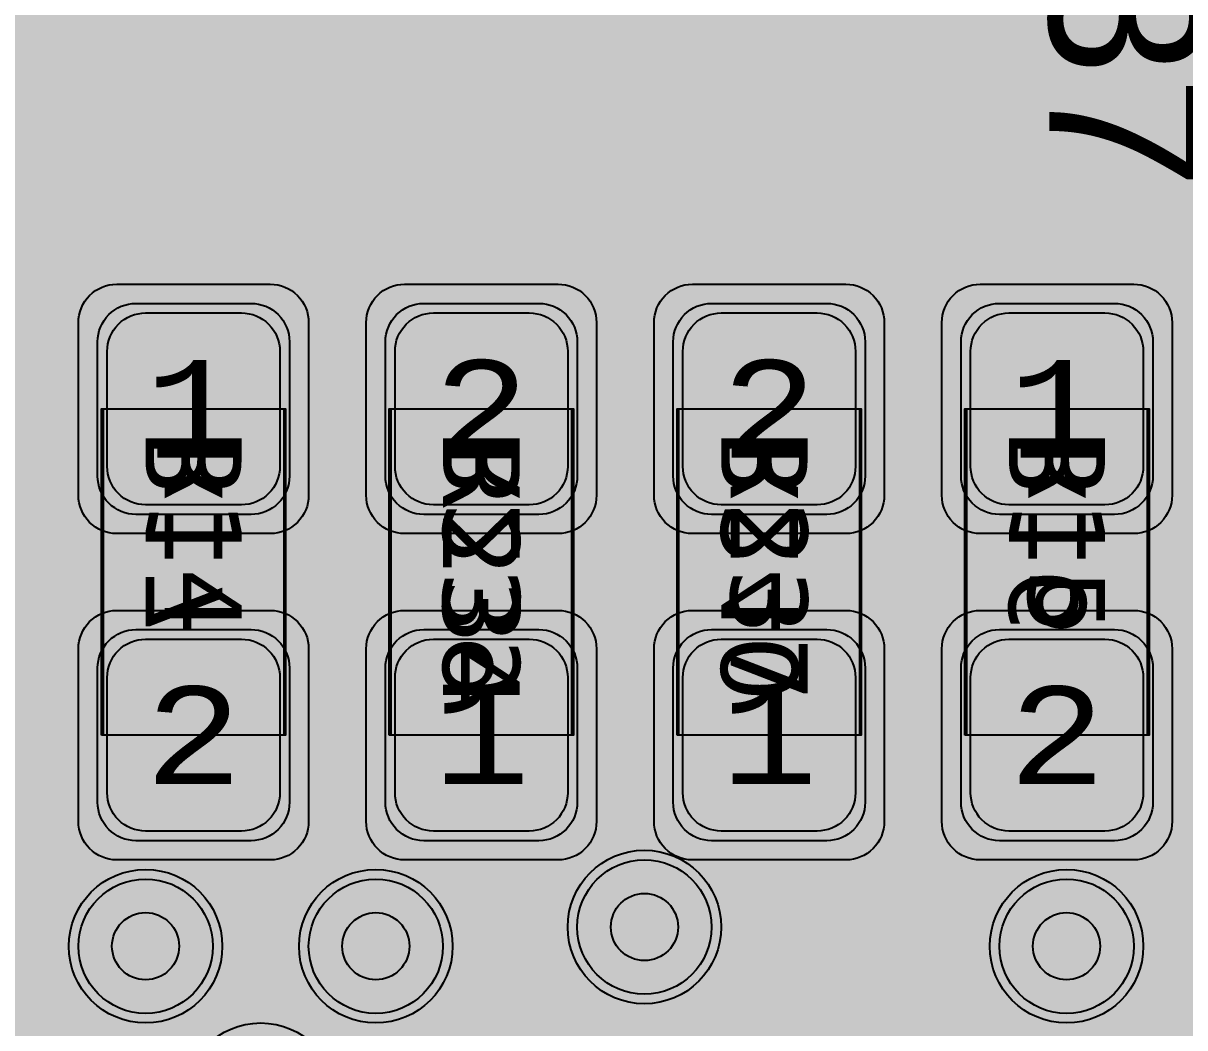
# Model space of a CAD drawing. Extents: x -28 to 199, y -61 to 255.
# Drawn here: x 114.36 to 120.42, y 217.38 to 222.61 of the extents above; entities that cross this region are included whole.
import ezdxf
from ezdxf.enums import TextEntityAlignment as Align

# ---------------------------------------------------------------- set-up
doc = ezdxf.new("R2010")
doc.units = 0
doc.header["$MEASUREMENT"] = 0
for name, color, linetype in [('ASSEMBLY_OUTLINES_BTM', 191, 'CONTINUOUS'), ('ASSEMBLY_OUTLINES_TOP', 102, 'CONTINUOUS'), ('ASSEMBLY_PART_NUMBERS_BTM', 191, 'CONTINUOUS'), ('ASSEMBLY_PART_NUMBERS_TOP', 102, 'CONTINUOUS'), ('ASSEMBLY_REF_DES_BTM', 191, 'CONTINUOUS'), ('ASSEMBLY_REF_DES_TOP', 102, 'CONTINUOUS'), ('DRILL_DRAWING', 21, 'CONTINUOUS'), ('GENERATED_SILKSCREEN_BTM', 255, 'CONTINUOUS'), ('GENERATED_SILKSCREEN_TOP', 140, 'CONTINUOUS'), ('PART_PADS_SMD_BTM', 10, 'CONTINUOUS'), ('PART_PADS_SMD_TOP', 150, 'CONTINUOUS'), ('PIN_NUMBERS_BTM', 8, 'CONTINUOUS'), ('PIN_NUMBERS_TOP', 8, 'CONTINUOUS'), ('PLACEMENT_OUTLINES_BTM', 222, 'CONTINUOUS'), ('PLACEMENT_OUTLINES_TOP', 130, 'CONTINUOUS'), ('PLANE_SHAPES_LAYER_2', 230, 'CONTINUOUS'), ('PLANE_SHAPES_LAYER_3', 81, 'CONTINUOUS'), ('SILKSCREEN_OUTLINES_BTM', 211, 'CONTINUOUS'), ('SILKSCREEN_OUTLINES_TOP', 150, 'CONTINUOUS'), ('SILKSCREEN_REF_DES_TOP', 150, 'CONTINUOUS'), ('SOLDERMASK_PADS_BTM', 12, 'CONTINUOUS'), ('SOLDERMASK_PADS_TOP', 180, 'CONTINUOUS'), ('SOLDERPASTE_PADS_BTM', 12, 'CONTINUOUS'), ('SOLDERPASTE_PADS_TOP', 180, 'CONTINUOUS'), ('TRACES_LAYER_2', 230, 'CONTINUOUS'), ('TRACES_LAYER_3', 81, 'CONTINUOUS'), ('TRACES_LAYER_BOTTOM', 10, 'CONTINUOUS'), ('TRACES_LAYER_TOP', 150, 'CONTINUOUS'), ('VIA_HOLES_LAYER_2', 30, 'CONTINUOUS'), ('VIA_HOLES_LAYER_3', 30, 'CONTINUOUS'), ('VIA_HOLES_LAYER_BOTTOM', 30, 'CONTINUOUS'), ('VIA_HOLES_LAYER_TOP', 30, 'CONTINUOUS'), ('VIA_PADS_LAYER_2', 230, 'CONTINUOUS'), ('VIA_PADS_LAYER_3', 81, 'CONTINUOUS'), ('VIA_PADS_LAYER_BOTTOM', 10, 'CONTINUOUS'), ('VIA_PADS_LAYER_TOP', 150, 'CONTINUOUS')]:
    doc.layers.add(name, color=color, linetype=linetype)
doc.styles.add('COURIER_NEW', font='COUR.TTF')
doc.styles.add('VERDANA', font='verdana.TTF')
doc.styles.add('VERIBEST_GERBER_0', font='txt')

msp = doc.modelspace()

# ---------------------------------------------------------------- hatches: boundary and pattern name
at = {"layer": 'PLANE_SHAPES_LAYER_2'}
h = msp.add_hatch(color=256, dxfattribs=at)
h.paths.add_polyline_path([(169.5, 129.25), (149.5, 129.25), (142.25, 122), (142.25, 90.5), (147.5, 90.5), (147.5, 80), (154, 80), (154, 69.25), (131.75, 69.25), (131.75, 73.25), (121.25, 73.25), (121.25, 81), (110.5, 81), (110.5, 125.75), (106.5, 125.75), (106.5, 128.75), (93.5, 128.75), (93.5, 120.25), (91.75, 120.25), (91.75, 121.5), (80, 121.5), (80, 118.25), (73.25, 118.25), (73.25, 124.5), (67.5, 124.5), (67.5, 128), (57.75, 128), (57.75, 120.25), (55.25, 120.25), (55.25, 121.5), (47.5, 121.5), (47.5, 119), (35, 119), (35, 134.75), (32.75, 134.75), (32.75, 159.75), (29.25, 159.75), (29.25, 175.25), (22.5, 175.25), (22.5, 195.25), (17.25, 195.25), (17.25, 198), (22.5, 198), (22.5, 216.5), (40.25, 216.5), (40.25, 235.5), (54.5, 235.5), (54.5, 254), (87.25, 254), (87.25, 236.25), (86.25, 236.25), (86.25, 228.75), (81, 228.75), (81, 218.75), (95.25, 218.75), (95.25, 194.5), (87, 194.5), (87, 172), (131.1, 172), (131.1, 208.75), (115.5, 208.75), (115.5, 213.75), (106.75, 213.75), (106.75, 218.75), (110.25, 222.25), (110.25, 226.25), (142.5, 226.25), (142.5, 221.5), (160.5, 221.5), (160.5, 240.75), (169.5, 240.75)])
h.paths.add_polyline_path([(35.5, 149.5), (41.75, 149.5), (41.75, 152), (39.25, 152), (39.25, 154), (37.75, 154), (37.75, 152), (35.5, 152)], flags=16)
h.paths.add_polyline_path([(37.5, 125.75), (37.5, 128.75), (42.75, 128.75), (42.75, 125.75)], flags=16)
h.paths.add_polyline_path([(52, 127.75), (52, 130.75), (54.25, 130.75), (54.25, 127.75)], flags=16)
h.paths.add_polyline_path([(50.75, 219.5), (50.75, 226.5), (71.75, 226.5), (71.75, 219.5)], flags=16)
h.paths.add_polyline_path([(66.5, 150.75), (66.5, 177.5), (72.25, 177.5), (72.25, 150.75)], flags=16)
h.paths.add_polyline_path([(47.25, 185.25), (73, 185.25), (73, 188.25), (70.25, 188.25), (70.25, 191), (47.25, 191)], flags=16)
h.paths.add_polyline_path([(84.5, 208), (84.5, 212.75), (85, 212.75), (85, 208)], flags=16)
h.paths.add_polyline_path([(61.5, 137.25), (87.75, 137.25), (87.75, 140.5), (84.75, 140.5), (84.75, 143), (61.5, 143)], flags=16)
h.paths.add_polyline_path([(88.75, 127), (88.75, 130), (91, 130), (91, 127)], flags=16)
h.paths.add_polyline_path([(85.5, 130.25), (85.5, 132.5), (91, 132.5), (91, 130.25)], flags=16)
h.paths.add_polyline_path([(108.75, 142.25), (135.75, 142.25), (135.75, 145.75), (132.25, 145.75), (132.25, 149), (108.75, 149)], flags=16)
h.paths.add_polyline_path([(114.25, 126.75), (140.75, 126.75), (140.75, 129.75), (137.25, 129.75), (137.25, 133), (114.25, 133)], flags=16)
h.paths.add_polyline_path([(155.25, 180.25), (166.25, 180.25), (166.25, 186.25), (152.25, 186.25), (152.25, 183), (155.25, 183)], flags=16)
at = {"layer": 'PLANE_SHAPES_LAYER_3'}
h = msp.add_hatch(color=256, dxfattribs=at)
h.paths.add_polyline_path([(169.5, 129.25), (149.5, 129.25), (142.25, 122), (142.25, 90.5), (147.5, 90.5), (147.5, 80), (154, 80), (154, 69.25), (131.75, 69.25), (131.75, 73.25), (121.25, 73.25), (121.25, 81), (110.5, 81), (110.5, 125.75), (106.5, 125.75), (106.5, 128.75), (93.5, 128.75), (93.5, 120.25), (91.75, 120.25), (91.75, 121.5), (80, 121.5), (80, 118.25), (73.25, 118.25), (73.25, 124.5), (67.5, 124.5), (67.5, 127.75), (58.25, 127.75), (58.25, 130.25), (88.75, 130.25), (88.75, 127), (91, 127), (91, 132.5), (55, 132.5), (55, 131.25), (52, 131.25), (52, 127.75), (55, 127.75), (55, 127.25), (57.75, 127.25), (57.75, 120.25), (55.25, 120.25), (55.25, 121.5), (47.5, 121.5), (47.5, 119), (35, 119), (35, 134.75), (32.75, 134.75), (32.75, 159.75), (29.25, 159.75), (29.25, 175.25), (22.5, 175.25), (22.5, 195.25), (17.25, 195.25), (17.25, 198), (22.5, 198), (22.5, 216.5), (40.25, 216.5), (40.25, 235.5), (54.5, 235.5), (54.5, 254), (87.25, 254), (87.25, 236.25), (86.25, 236.25), (86.25, 228.75), (81, 228.75), (81, 218.75), (95.25, 218.75), (95.25, 194.5), (87, 194.5), (87, 172), (131.1, 172), (131.1, 208.75), (115.5, 208.75), (115.5, 213.75), (106.75, 213.75), (106.75, 218.75), (110.25, 222.25), (110.25, 226.25), (142.5, 226.25), (142.5, 221.5), (160.5, 221.5), (160.5, 240.75), (169.5, 240.75)])
h.paths.add_polyline_path([(35.5, 149.5), (41.75, 149.5), (41.75, 152), (39.25, 152), (39.25, 154), (37.75, 154), (37.75, 152), (35.5, 152)], flags=16)
h.paths.add_polyline_path([(37.5, 125.75), (37.5, 128.75), (42.75, 128.75), (42.75, 125.75)], flags=16)
h.paths.add_polyline_path([(50.75, 219.5), (50.75, 226.5), (71.75, 226.5), (71.75, 219.5)], flags=16)
h.paths.add_polyline_path([(66.5, 150.75), (66.5, 177.5), (72.25, 177.5), (72.25, 150.75)], flags=16)
h.paths.add_polyline_path([(47.25, 185.25), (73, 185.25), (73, 188.25), (70.25, 188.25), (70.25, 191), (47.25, 191)], flags=16)
h.paths.add_polyline_path([(84.5, 208), (84.5, 212.75), (85, 212.75), (85, 208)], flags=16)
h.paths.add_polyline_path([(61.5, 137.25), (87.75, 137.25), (87.75, 140.5), (84.75, 140.5), (84.75, 143), (61.5, 143)], flags=16)
h.paths.add_polyline_path([(108.75, 142.25), (135.75, 142.25), (135.75, 145.75), (132.25, 145.75), (132.25, 149), (108.75, 149)], flags=16)
h.paths.add_polyline_path([(114.25, 126.75), (140.75, 126.75), (140.75, 129.75), (137.25, 129.75), (137.25, 133), (114.25, 133)], flags=16)
h.paths.add_polyline_path([(155.25, 180.25), (166.25, 180.25), (166.25, 186.25), (152.25, 186.25), (152.25, 183), (155.25, 183)], flags=16)
at = {"layer": 'VIA_HOLES_LAYER_2'}
h = msp.add_hatch(color=256, dxfattribs=at)
edge = h.paths.add_edge_path()
edge.add_arc((117.6, 217.9), 0.175, 0, 360)
h = msp.add_hatch(color=256, dxfattribs=at)
edge = h.paths.add_edge_path()
edge.add_arc((115, 217.8), 0.175, 0, 360)
h = msp.add_hatch(color=256, dxfattribs=at)
edge = h.paths.add_edge_path()
edge.add_arc((116.2, 217.8), 0.175, 0, 360)
h = msp.add_hatch(color=256, dxfattribs=at)
edge = h.paths.add_edge_path()
edge.add_arc((119.8, 217.8), 0.175, 0, 360)
at = {"layer": 'VIA_HOLES_LAYER_3'}
h = msp.add_hatch(color=256, dxfattribs=at)
edge = h.paths.add_edge_path()
edge.add_arc((117.6, 217.9), 0.175, 0, 360)
h = msp.add_hatch(color=256, dxfattribs=at)
edge = h.paths.add_edge_path()
edge.add_arc((115, 217.8), 0.175, 0, 360)
h = msp.add_hatch(color=256, dxfattribs=at)
edge = h.paths.add_edge_path()
edge.add_arc((116.2, 217.8), 0.175, 0, 360)
h = msp.add_hatch(color=256, dxfattribs=at)
edge = h.paths.add_edge_path()
edge.add_arc((119.8, 217.8), 0.175, 0, 360)
at = {"layer": 'VIA_HOLES_LAYER_BOTTOM'}
h = msp.add_hatch(color=256, dxfattribs=at)
edge = h.paths.add_edge_path()
edge.add_arc((117.6, 217.9), 0.175, 0, 360)
h = msp.add_hatch(color=256, dxfattribs=at)
edge = h.paths.add_edge_path()
edge.add_arc((115, 217.8), 0.175, 0, 360)
h = msp.add_hatch(color=256, dxfattribs=at)
edge = h.paths.add_edge_path()
edge.add_arc((116.2, 217.8), 0.175, 0, 360)
h = msp.add_hatch(color=256, dxfattribs=at)
edge = h.paths.add_edge_path()
edge.add_arc((119.8, 217.8), 0.175, 0, 360)
at = {"layer": 'VIA_HOLES_LAYER_TOP'}
h = msp.add_hatch(color=256, dxfattribs=at)
edge = h.paths.add_edge_path()
edge.add_arc((117.6, 217.9), 0.175, 0, 360)
h = msp.add_hatch(color=256, dxfattribs=at)
edge = h.paths.add_edge_path()
edge.add_arc((115, 217.8), 0.175, 0, 360)
h = msp.add_hatch(color=256, dxfattribs=at)
edge = h.paths.add_edge_path()
edge.add_arc((116.2, 217.8), 0.175, 0, 360)
h = msp.add_hatch(color=256, dxfattribs=at)
edge = h.paths.add_edge_path()
edge.add_arc((119.8, 217.8), 0.175, 0, 360)

# ---------------------------------------------------------------- linework, layer by layer
at = {"layer": 'ASSEMBLY_OUTLINES_BTM'}
for points in [[(114.77, 218.9), (114.77, 220.6), (115.72, 220.6), (115.72, 218.9)], [(116.28, 218.9), (116.28, 220.6), (117.23, 220.6), (117.23, 218.9)], [(117.78, 218.9), (117.78, 220.6), (118.73, 220.6), (118.73, 218.9)], [(119.27, 218.9), (119.27, 220.6), (120.22, 220.6), (120.22, 218.9)]]:
    msp.add_lwpolyline(points, close=True, dxfattribs=at)
at = {"layer": 'ASSEMBLY_OUTLINES_TOP'}
for points in [[(114.78, 218.9), (114.78, 220.6), (115.73, 220.6), (115.73, 218.9)], [(116.27, 218.9), (116.27, 220.6), (117.22, 220.6), (117.22, 218.9)], [(117.77, 218.9), (117.77, 220.6), (118.72, 220.6), (118.72, 218.9)], [(119.28, 218.9), (119.28, 220.6), (120.23, 220.6), (120.23, 218.9)]]:
    msp.add_lwpolyline(points, close=True, dxfattribs=at)
at = {"layer": 'GENERATED_SILKSCREEN_BTM', "const_width": 0.15}
for points in [[(114.770005, 219.457911, 1.22306e-05), (114.769995, 219.457902), (114.769995, 220.042098, 1.22306e-05), (114.770005, 220.042089), (114.770005, 219.457911)], [(117.230005, 219.457902, 1.22306e-05), (117.229995, 219.457911), (117.229995, 220.042089, 1.22306e-05), (117.230005, 220.042098), (117.230005, 219.457902)], [(118.730005, 219.457902, 1.22306e-05), (118.729995, 219.457911), (118.729995, 220.042089, 1.22306e-05), (118.730005, 220.042098), (118.730005, 219.457902)], [(119.270005, 219.457911, 1.22306e-05), (119.269995, 219.457902), (119.269995, 220.042098, 1.22306e-05), (119.270005, 220.042089), (119.270005, 219.457911)], [(115.720005, 219.466156, 1.1642e-05), (115.719995, 219.466164), (115.719995, 220.033836, 1.1642e-05), (115.720005, 220.033844), (115.720005, 219.466156)], [(116.280005, 219.466164, 1.1642e-05), (116.279995, 219.466156), (116.279995, 220.033844, 1.1642e-05), (116.280005, 220.033836), (116.280005, 219.466164)], [(117.780005, 219.466164, 1.1642e-05), (117.779995, 219.466156), (117.779995, 220.033844, 1.1642e-05), (117.780005, 220.033836), (117.780005, 219.466164)], [(120.220005, 219.466156, 1.1642e-05), (120.219995, 219.466164), (120.219995, 220.033836, 1.1642e-05), (120.220005, 220.033844), (120.220005, 219.466156)]]:
    msp.add_lwpolyline(points, format="xyb", dxfattribs=at)
at = {"layer": 'GENERATED_SILKSCREEN_TOP', "const_width": 0.15}
for points in [[(119.7164, 222.5384), (119.826, 222.6736), (119.83, 222.6776), (119.8324, 222.6784), (119.8348, 222.6784), (119.8404, 222.6776), (119.846, 222.6744), (119.8508, 222.6704), (119.8532, 222.6656), (119.854, 222.66), (119.8524, 222.6544), (119.746, 222.524), (119.746, 222.2656), (119.8468, 222.1408), (119.9956, 222.1408), (120.0972, 222.264), (120.0972, 222.3968), (120.0988, 222.4032), (120.102, 222.4072), (120.1076, 222.4096), (120.1132, 222.4104), (120.1188, 222.4096), (120.1244, 222.4072), (120.1276, 222.4032), (120.1292, 222.3968), (120.1292, 222.264), (120.2308, 222.1408), (120.3796, 222.1408), (120.4804, 222.2656), (120.4804, 222.524), (120.374, 222.6544), (120.3724, 222.66), (120.3732, 222.6656), (120.3756, 222.6704), (120.3804, 222.6744), (120.386, 222.6776), (120.3916, 222.6784), (120.394, 222.6784), (120.3964, 222.6776), (120.4004, 222.6736), (120.51, 222.5384)], [(120.51, 222.2496), (120.4004, 222.1144), (120.3972, 222.112), (120.3932, 222.1112), (120.3908, 222.1096), (120.3876, 222.1088), (120.2228, 222.1088), (120.2204, 222.1096), (120.2148, 222.1112), (120.2116, 222.112), (120.2092, 222.1144), (120.1132, 222.232), (120.0172, 222.1144), (120.0156, 222.1136), (120.014, 222.112), (120.0132, 222.1112), (120.0116, 222.1112), (120.006, 222.1096), (120.0036, 222.1088), (119.8388, 222.1088), (119.8348, 222.1096), (119.8316, 222.1112), (119.8284, 222.112), (119.826, 222.1144), (119.7164, 222.2496), (119.7148, 222.2528), (119.714, 222.2536), (119.714, 222.256), (119.714, 222.2568), (119.7132, 222.2576), (119.7132, 222.26), (119.7132, 222.5296), (119.714, 222.5328), (119.7148, 222.536), (119.7164, 222.5384)], [(120.4964, 221.9224), (120.4908, 221.9216), (120.4852, 221.9184), (120.4812, 221.9144), (120.4804, 221.9088), (120.4804, 221.396), (119.7372, 221.8136)], [(119.7372, 221.8136), (119.7316, 221.8152), (119.726, 221.8144), (119.7212, 221.8104), (119.718, 221.8064), (119.7164, 221.8008), (119.7156, 221.7952), (119.718, 221.7904), (119.722, 221.7864), (120.4892, 221.3552), (120.4932, 221.3536)]]:
    msp.add_lwpolyline(points, dxfattribs=at)
for points in [[(115.730005, 219.457902, 1.22306e-05), (115.729995, 219.457911), (115.729995, 220.042089, 1.22306e-05), (115.730005, 220.042098), (115.730005, 219.457902)], [(116.270005, 219.457911, 1.22306e-05), (116.269995, 219.457902), (116.269995, 220.042098, 1.22306e-05), (116.270005, 220.042089), (116.270005, 219.457911)], [(117.770005, 219.457911, 1.22306e-05), (117.769995, 219.457902), (117.769995, 220.042098, 1.22306e-05), (117.770005, 220.042089), (117.770005, 219.457911)], [(120.230005, 219.457902, 1.22306e-05), (120.229995, 219.457911), (120.229995, 220.042089, 1.22306e-05), (120.230005, 220.042098), (120.230005, 219.457902)], [(114.780005, 219.466164, 1.1642e-05), (114.779995, 219.466156), (114.779995, 220.033844, 1.1642e-05), (114.780005, 220.033836), (114.780005, 219.466164)], [(117.220005, 219.466156, 1.1642e-05), (117.219995, 219.466164), (117.219995, 220.033836, 1.1642e-05), (117.220005, 220.033844), (117.220005, 219.466156)], [(118.720005, 219.466156, 1.1642e-05), (118.719995, 219.466164), (118.719995, 220.033836, 1.1642e-05), (118.720005, 220.033844), (118.720005, 219.466156)], [(119.280005, 219.466164, 1.1642e-05), (119.279995, 219.466156), (119.279995, 220.033844, 1.1642e-05), (119.280005, 220.033836), (119.280005, 219.466164)]]:
    msp.add_lwpolyline(points, format="xyb", dxfattribs=at)
at = {"layer": 'PART_PADS_SMD_BTM'}
for points in [[(115.55, 221.15, -0.4142135624), (115.75, 220.95), (115.75, 220.25, -0.4142135624), (115.55, 220.05), (114.95, 220.05, -0.4142135624), (114.75, 220.25), (114.75, 220.95, -0.4142135624), (114.95, 221.15)], [(116.45, 220.05, -0.4142135624), (116.25, 220.25), (116.25, 220.95, -0.4142135624), (116.45, 221.15), (117.05, 221.15, -0.4142135624), (117.25, 220.95), (117.25, 220.25, -0.4142135624), (117.05, 220.05)], [(117.95, 220.05, -0.4142135624), (117.75, 220.25), (117.75, 220.95, -0.4142135624), (117.95, 221.15), (118.55, 221.15, -0.4142135624), (118.75, 220.95), (118.75, 220.25, -0.4142135624), (118.55, 220.05)], [(120.05, 221.15, -0.4142135624), (120.25, 220.95), (120.25, 220.25, -0.4142135624), (120.05, 220.05), (119.45, 220.05, -0.4142135624), (119.25, 220.25), (119.25, 220.95, -0.4142135624), (119.45, 221.15)], [(115.55, 219.45, -0.4142135624), (115.75, 219.25), (115.75, 218.55, -0.4142135624), (115.55, 218.35), (114.95, 218.35, -0.4142135624), (114.75, 218.55), (114.75, 219.25, -0.4142135624), (114.95, 219.45)], [(116.45, 218.35, -0.4142135624), (116.25, 218.55), (116.25, 219.25, -0.4142135624), (116.45, 219.45), (117.05, 219.45, -0.4142135624), (117.25, 219.25), (117.25, 218.55, -0.4142135624), (117.05, 218.35)], [(117.95, 218.35, -0.4142135624), (117.75, 218.55), (117.75, 219.25, -0.4142135624), (117.95, 219.45), (118.55, 219.45, -0.4142135624), (118.75, 219.25), (118.75, 218.55, -0.4142135624), (118.55, 218.35)], [(120.05, 219.45, -0.4142135624), (120.25, 219.25), (120.25, 218.55, -0.4142135624), (120.05, 218.35), (119.45, 218.35, -0.4142135624), (119.25, 218.55), (119.25, 219.25, -0.4142135624), (119.45, 219.45)]]:
    msp.add_lwpolyline(points, format="xyb", close=True, dxfattribs=at)
at = {"layer": 'PART_PADS_SMD_TOP'}
for points in [[(115.55, 221.15, -0.4142135624), (115.75, 220.95), (115.75, 220.25, -0.4142135624), (115.55, 220.05), (114.95, 220.05, -0.4142135624), (114.75, 220.25), (114.75, 220.95, -0.4142135624), (114.95, 221.15)], [(116.45, 220.05, -0.4142135624), (116.25, 220.25), (116.25, 220.95, -0.4142135624), (116.45, 221.15), (117.05, 221.15, -0.4142135624), (117.25, 220.95), (117.25, 220.25, -0.4142135624), (117.05, 220.05)], [(117.95, 220.05, -0.4142135624), (117.75, 220.25), (117.75, 220.95, -0.4142135624), (117.95, 221.15), (118.55, 221.15, -0.4142135624), (118.75, 220.95), (118.75, 220.25, -0.4142135624), (118.55, 220.05)], [(120.05, 221.15, -0.4142135624), (120.25, 220.95), (120.25, 220.25, -0.4142135624), (120.05, 220.05), (119.45, 220.05, -0.4142135624), (119.25, 220.25), (119.25, 220.95, -0.4142135624), (119.45, 221.15)], [(115.55, 219.45, -0.4142135624), (115.75, 219.25), (115.75, 218.55, -0.4142135624), (115.55, 218.35), (114.95, 218.35, -0.4142135624), (114.75, 218.55), (114.75, 219.25, -0.4142135624), (114.95, 219.45)], [(116.45, 218.35, -0.4142135624), (116.25, 218.55), (116.25, 219.25, -0.4142135624), (116.45, 219.45), (117.05, 219.45, -0.4142135624), (117.25, 219.25), (117.25, 218.55, -0.4142135624), (117.05, 218.35)], [(117.95, 218.35, -0.4142135624), (117.75, 218.55), (117.75, 219.25, -0.4142135624), (117.95, 219.45), (118.55, 219.45, -0.4142135624), (118.75, 219.25), (118.75, 218.55, -0.4142135624), (118.55, 218.35)], [(120.05, 219.45, -0.4142135624), (120.25, 219.25), (120.25, 218.55, -0.4142135624), (120.05, 218.35), (119.45, 218.35, -0.4142135624), (119.25, 218.55), (119.25, 219.25, -0.4142135624), (119.45, 219.45)]]:
    msp.add_lwpolyline(points, format="xyb", close=True, dxfattribs=at)
at = {"layer": 'PLACEMENT_OUTLINES_BTM'}
for points in [[(114.77, 218.9), (114.77, 220.6), (115.72, 220.6), (115.72, 218.9)], [(116.28, 218.9), (116.28, 220.6), (117.23, 220.6), (117.23, 218.9)], [(117.78, 218.9), (117.78, 220.6), (118.73, 220.6), (118.73, 218.9)], [(119.27, 218.9), (119.27, 220.6), (120.22, 220.6), (120.22, 218.9)]]:
    msp.add_lwpolyline(points, close=True, dxfattribs=at)
at = {"layer": 'PLACEMENT_OUTLINES_TOP'}
for points in [[(114.78, 218.9), (114.78, 220.6), (115.73, 220.6), (115.73, 218.9)], [(116.27, 218.9), (116.27, 220.6), (117.22, 220.6), (117.22, 218.9)], [(117.77, 218.9), (117.77, 220.6), (118.72, 220.6), (118.72, 218.9)], [(119.28, 218.9), (119.28, 220.6), (120.23, 220.6), (120.23, 218.9)]]:
    msp.add_lwpolyline(points, close=True, dxfattribs=at)
at = {"layer": 'SILKSCREEN_OUTLINES_BTM'}
for points in [[(114.77, 218.9), (114.77, 220.6), (115.72, 220.6), (115.72, 218.9)], [(116.28, 218.9), (116.28, 220.6), (117.23, 220.6), (117.23, 218.9)], [(117.78, 218.9), (117.78, 220.6), (118.73, 220.6), (118.73, 218.9)], [(119.27, 218.9), (119.27, 220.6), (120.22, 220.6), (120.22, 218.9)]]:
    msp.add_lwpolyline(points, close=True, dxfattribs=at)
at = {"layer": 'SILKSCREEN_OUTLINES_TOP'}
for points in [[(114.78, 218.9), (114.78, 220.6), (115.73, 220.6), (115.73, 218.9)], [(116.27, 218.9), (116.27, 220.6), (117.22, 220.6), (117.22, 218.9)], [(117.77, 218.9), (117.77, 220.6), (118.72, 220.6), (118.72, 218.9)], [(119.28, 218.9), (119.28, 220.6), (120.23, 220.6), (120.23, 218.9)]]:
    msp.add_lwpolyline(points, close=True, dxfattribs=at)
at = {"layer": 'SOLDERMASK_PADS_BTM'}
for points in [[(115.65, 221.25, -0.4142135624), (115.85, 221.05), (115.85, 220.15, -0.4142135624), (115.65, 219.95), (114.85, 219.95, -0.4142135624), (114.65, 220.15), (114.65, 221.05, -0.4142135624), (114.85, 221.25)], [(116.35, 219.95, -0.4142135624), (116.15, 220.15), (116.15, 221.05, -0.4142135624), (116.35, 221.25), (117.15, 221.25, -0.4142135624), (117.35, 221.05), (117.35, 220.15, -0.4142135624), (117.15, 219.95)], [(117.85, 219.95, -0.4142135624), (117.65, 220.15), (117.65, 221.05, -0.4142135624), (117.85, 221.25), (118.65, 221.25, -0.4142135624), (118.85, 221.05), (118.85, 220.15, -0.4142135624), (118.65, 219.95)], [(120.15, 221.25, -0.4142135624), (120.35, 221.05), (120.35, 220.15, -0.4142135624), (120.15, 219.95), (119.35, 219.95, -0.4142135624), (119.15, 220.15), (119.15, 221.05, -0.4142135624), (119.35, 221.25)], [(115.65, 219.55, -0.4142135624), (115.85, 219.35), (115.85, 218.45, -0.4142135624), (115.65, 218.25), (114.85, 218.25, -0.4142135624), (114.65, 218.45), (114.65, 219.35, -0.4142135624), (114.85, 219.55)], [(116.35, 218.25, -0.4142135624), (116.15, 218.45), (116.15, 219.35, -0.4142135624), (116.35, 219.55), (117.15, 219.55, -0.4142135624), (117.35, 219.35), (117.35, 218.45, -0.4142135624), (117.15, 218.25)], [(117.85, 218.25, -0.4142135624), (117.65, 218.45), (117.65, 219.35, -0.4142135624), (117.85, 219.55), (118.65, 219.55, -0.4142135624), (118.85, 219.35), (118.85, 218.45, -0.4142135624), (118.65, 218.25)], [(120.15, 219.55, -0.4142135624), (120.35, 219.35), (120.35, 218.45, -0.4142135624), (120.15, 218.25), (119.35, 218.25, -0.4142135624), (119.15, 218.45), (119.15, 219.35, -0.4142135624), (119.35, 219.55)]]:
    msp.add_lwpolyline(points, format="xyb", close=True, dxfattribs=at)
at = {"layer": 'SOLDERMASK_PADS_TOP'}
for points in [[(115.65, 221.25, -0.4142135624), (115.85, 221.05), (115.85, 220.15, -0.4142135624), (115.65, 219.95), (114.85, 219.95, -0.4142135624), (114.65, 220.15), (114.65, 221.05, -0.4142135624), (114.85, 221.25)], [(116.35, 219.95, -0.4142135624), (116.15, 220.15), (116.15, 221.05, -0.4142135624), (116.35, 221.25), (117.15, 221.25, -0.4142135624), (117.35, 221.05), (117.35, 220.15, -0.4142135624), (117.15, 219.95)], [(117.85, 219.95, -0.4142135624), (117.65, 220.15), (117.65, 221.05, -0.4142135624), (117.85, 221.25), (118.65, 221.25, -0.4142135624), (118.85, 221.05), (118.85, 220.15, -0.4142135624), (118.65, 219.95)], [(120.15, 221.25, -0.4142135624), (120.35, 221.05), (120.35, 220.15, -0.4142135624), (120.15, 219.95), (119.35, 219.95, -0.4142135624), (119.15, 220.15), (119.15, 221.05, -0.4142135624), (119.35, 221.25)], [(115.65, 219.55, -0.4142135624), (115.85, 219.35), (115.85, 218.45, -0.4142135624), (115.65, 218.25), (114.85, 218.25, -0.4142135624), (114.65, 218.45), (114.65, 219.35, -0.4142135624), (114.85, 219.55)], [(116.35, 218.25, -0.4142135624), (116.15, 218.45), (116.15, 219.35, -0.4142135624), (116.35, 219.55), (117.15, 219.55, -0.4142135624), (117.35, 219.35), (117.35, 218.45, -0.4142135624), (117.15, 218.25)], [(117.85, 218.25, -0.4142135624), (117.65, 218.45), (117.65, 219.35, -0.4142135624), (117.85, 219.55), (118.65, 219.55, -0.4142135624), (118.85, 219.35), (118.85, 218.45, -0.4142135624), (118.65, 218.25)], [(120.15, 219.55, -0.4142135624), (120.35, 219.35), (120.35, 218.45, -0.4142135624), (120.15, 218.25), (119.35, 218.25, -0.4142135624), (119.15, 218.45), (119.15, 219.35, -0.4142135624), (119.35, 219.55)]]:
    msp.add_lwpolyline(points, format="xyb", close=True, dxfattribs=at)
at = {"layer": 'SOLDERPASTE_PADS_BTM'}
for points in [[(115.5, 221.1, -0.4142135624), (115.7, 220.9), (115.7, 220.3, -0.4142135624), (115.5, 220.1), (115, 220.1, -0.4142135624), (114.8, 220.3), (114.8, 220.9, -0.4142135624), (115, 221.1)], [(116.5, 220.1, -0.4142135624), (116.3, 220.3), (116.3, 220.9, -0.4142135624), (116.5, 221.1), (117, 221.1, -0.4142135624), (117.2, 220.9), (117.2, 220.3, -0.4142135624), (117, 220.1)], [(118, 220.1, -0.4142135624), (117.8, 220.3), (117.8, 220.9, -0.4142135624), (118, 221.1), (118.5, 221.1, -0.4142135624), (118.7, 220.9), (118.7, 220.3, -0.4142135624), (118.5, 220.1)], [(120, 221.1, -0.4142135624), (120.2, 220.9), (120.2, 220.3, -0.4142135624), (120, 220.1), (119.5, 220.1, -0.4142135624), (119.3, 220.3), (119.3, 220.9, -0.4142135624), (119.5, 221.1)], [(115.5, 219.4, -0.4142135624), (115.7, 219.2), (115.7, 218.6, -0.4142135624), (115.5, 218.4), (115, 218.4, -0.4142135624), (114.8, 218.6), (114.8, 219.2, -0.4142135624), (115, 219.4)], [(116.5, 218.4, -0.4142135624), (116.3, 218.6), (116.3, 219.2, -0.4142135624), (116.5, 219.4), (117, 219.4, -0.4142135624), (117.2, 219.2), (117.2, 218.6, -0.4142135624), (117, 218.4)], [(118, 218.4, -0.4142135624), (117.8, 218.6), (117.8, 219.2, -0.4142135624), (118, 219.4), (118.5, 219.4, -0.4142135624), (118.7, 219.2), (118.7, 218.6, -0.4142135624), (118.5, 218.4)], [(120, 219.4, -0.4142135624), (120.2, 219.2), (120.2, 218.6, -0.4142135624), (120, 218.4), (119.5, 218.4, -0.4142135624), (119.3, 218.6), (119.3, 219.2, -0.4142135624), (119.5, 219.4)]]:
    msp.add_lwpolyline(points, format="xyb", close=True, dxfattribs=at)
at = {"layer": 'SOLDERPASTE_PADS_TOP'}
for points in [[(115.5, 221.1, -0.4142135624), (115.7, 220.9), (115.7, 220.3, -0.4142135624), (115.5, 220.1), (115, 220.1, -0.4142135624), (114.8, 220.3), (114.8, 220.9, -0.4142135624), (115, 221.1)], [(116.5, 220.1, -0.4142135624), (116.3, 220.3), (116.3, 220.9, -0.4142135624), (116.5, 221.1), (117, 221.1, -0.4142135624), (117.2, 220.9), (117.2, 220.3, -0.4142135624), (117, 220.1)], [(118, 220.1, -0.4142135624), (117.8, 220.3), (117.8, 220.9, -0.4142135624), (118, 221.1), (118.5, 221.1, -0.4142135624), (118.7, 220.9), (118.7, 220.3, -0.4142135624), (118.5, 220.1)], [(120, 221.1, -0.4142135624), (120.2, 220.9), (120.2, 220.3, -0.4142135624), (120, 220.1), (119.5, 220.1, -0.4142135624), (119.3, 220.3), (119.3, 220.9, -0.4142135624), (119.5, 221.1)], [(115.5, 219.4, -0.4142135624), (115.7, 219.2), (115.7, 218.6, -0.4142135624), (115.5, 218.4), (115, 218.4, -0.4142135624), (114.8, 218.6), (114.8, 219.2, -0.4142135624), (115, 219.4)], [(116.5, 218.4, -0.4142135624), (116.3, 218.6), (116.3, 219.2, -0.4142135624), (116.5, 219.4), (117, 219.4, -0.4142135624), (117.2, 219.2), (117.2, 218.6, -0.4142135624), (117, 218.4)], [(118, 218.4, -0.4142135624), (117.8, 218.6), (117.8, 219.2, -0.4142135624), (118, 219.4), (118.5, 219.4, -0.4142135624), (118.7, 219.2), (118.7, 218.6, -0.4142135624), (118.5, 218.4)], [(120, 219.4, -0.4142135624), (120.2, 219.2), (120.2, 218.6, -0.4142135624), (120, 218.4), (119.5, 218.4, -0.4142135624), (119.3, 218.6), (119.3, 219.2, -0.4142135624), (119.5, 219.4)]]:
    msp.add_lwpolyline(points, format="xyb", close=True, dxfattribs=at)
at = {"layer": 'TRACES_LAYER_2', "const_width": 0.254}
for points in [[(151.3, 167.6), (151.3, 168.971234), (150.906672, 169.364562), (150.906672, 192.199555), (141.616204, 201.490023), (141.616204, 211.112144), (139.706503, 213.021845), (126.749389, 213.021845), (122.451732, 217.319502), (122.451732, 217.777034), (121.247766, 218.981), (109.381, 218.981), (108.2, 217.8)], [(109.2, 217.8), (109.977, 218.577), (121.080423, 218.577), (122.015, 217.642423), (122.015, 217.184891), (126.582046, 212.617845), (139.53916, 212.617845), (141.212204, 210.944801), (141.212204, 201.32268), (150.502672, 192.032212), (150.502672, 167.439905), (150.821288, 167.121289), (150.821288, 166.978712), (151.3, 166.5)], [(115, 217.8), (114.521288, 217.321288), (114.521288, 217.121289), (115.937289, 215.705288), (120.637888, 215.705288), (125.745331, 210.597845), (138.702445, 210.597845), (139.192204, 210.108086), (139.192204, 200.485965), (147.9, 191.778169), (147.9, 165.9)], [(116.2, 217.8), (117.486712, 216.513288), (120.972574, 216.513288), (126.080017, 211.405845), (139.037131, 211.405845), (140.000204, 210.442772), (140.000204, 200.820651), (149.2, 191.620855), (149.2, 165.728767), (149.282712, 165.646055), (149.282712, 165.311369), (149.2, 165.228657), (149.2, 164.4)], [(119.8, 217.8), (120.579856, 217.020144), (121.037061, 217.020144), (126.24736, 211.809845), (139.204474, 211.809845), (140.404204, 210.610115), (140.404204, 200.987994), (149.604, 191.788198), (149.604, 167.195891), (149.9, 166.899891), (149.9, 166.1)]]:
    msp.add_lwpolyline(points, dxfattribs=at)
at = {"layer": 'TRACES_LAYER_3', "const_width": 0.5}
for points in [[(117.6, 217.9), (118.078712, 218.378712), (118.087065, 218.378712), (119.5, 219.791647), (119.5, 224.9)], [(117.6, 217.9), (117.6, 218.614539), (117.205655, 219.008884), (111.892682, 219.008884), (111.5, 218.616202), (111.5, 217.9)]]:
    msp.add_lwpolyline(points, dxfattribs=at)
at = {"layer": 'TRACES_LAYER_BOTTOM', "const_width": 0.35}
for points in [[(114.89, 223.55), (114.89, 222.1425), (115.25, 221.7825), (115.25, 220.6)], [(118.25, 220.6), (117.578768, 221.271232), (117.578768, 221.727492), (116.16, 223.14626), (116.16, 223.55)], [(115.25, 220.6), (116.75, 220.6)], [(118.25, 220.6), (119.75, 220.6)], [(115.25, 218.9), (115.25, 218.05), (115, 217.8)], [(116.75, 218.9), (117.474265, 218.175735), (117.474265, 218.125735), (117.6, 218)], [(118.25, 218.9), (117.6, 218.25), (117.6, 218)], [(119.75, 218.9), (120.720395, 218.9), (120.9, 218.720395), (120.9, 217.8)], [(117.6, 217.9), (117.6, 218)]]:
    msp.add_lwpolyline(points, dxfattribs=at)
at = {"layer": 'TRACES_LAYER_TOP'}
for points, const_width in [([(115.25, 220.6), (115.25, 221.427), (114.885, 221.792), (114.885, 223.55)], 0.35), ([(118.25, 220.6), (118.25, 220.65), (116.592291, 222.307709), (116.592291, 222.637709), (116.155, 223.075), (116.155, 223.55)], 0.35), ([(116.75, 220.6), (115.25, 220.6)], 0.35), ([(118.25, 220.6), (119.75, 220.6)], 0.35), ([(115.25, 218.9), (115.25, 218.85), (116.2, 217.9), (116.2, 217.8)], 0.5), ([(116.75, 218.9), (116.75, 218.85), (117.6, 218)], 0.5), ([(118.25, 218.9), (118.25, 218.85), (117.6, 218.2), (117.6, 218)], 0.5), ([(119.8, 217.8), (119.75, 217.85), (119.75, 218.9)], 0.5), ([(117.6, 218), (117.6, 217.9)], 0.5), ([(117.9, 216.25), (117.9, 217.6), (117.6, 217.9)], 0.5)]:
    msp.add_lwpolyline(points, dxfattribs=dict(at, const_width=const_width))
at = {"layer": 'VIA_HOLES_LAYER_2'}
for centre in [(117.6, 217.9), (115, 217.8), (116.2, 217.8), (119.8, 217.8)]:
    msp.add_circle(centre, 0.175, dxfattribs=at)
at = {"layer": 'VIA_HOLES_LAYER_3'}
for centre in [(117.6, 217.9), (115, 217.8), (116.2, 217.8), (119.8, 217.8)]:
    msp.add_circle(centre, 0.175, dxfattribs=at)
at = {"layer": 'VIA_HOLES_LAYER_BOTTOM'}
for centre in [(117.6, 217.9), (115, 217.8), (116.2, 217.8), (119.8, 217.8)]:
    msp.add_circle(centre, 0.175, dxfattribs=at)
at = {"layer": 'VIA_HOLES_LAYER_TOP'}
for centre in [(117.6, 217.9), (115, 217.8), (116.2, 217.8), (119.8, 217.8)]:
    msp.add_circle(centre, 0.175, dxfattribs=at)
at = {"layer": 'VIA_PADS_LAYER_2'}
for centre in [(117.6, 217.9), (115, 217.8), (116.2, 217.8), (119.8, 217.8), (115.6, 217)]:
    msp.add_circle(centre, 0.4, dxfattribs=at)
at = {"layer": 'VIA_PADS_LAYER_3'}
for centre in [(117.6, 217.9), (115, 217.8), (116.2, 217.8), (119.8, 217.8), (115.6, 217)]:
    msp.add_circle(centre, 0.4, dxfattribs=at)
at = {"layer": 'VIA_PADS_LAYER_BOTTOM'}
for centre in [(117.6, 217.9), (115, 217.8), (116.2, 217.8), (119.8, 217.8)]:
    msp.add_circle(centre, 0.35, dxfattribs=at)
at = {"layer": 'VIA_PADS_LAYER_TOP'}
for centre in [(117.6, 217.9), (115, 217.8), (116.2, 217.8), (119.8, 217.8)]:
    msp.add_circle(centre, 0.35, dxfattribs=at)

# ---------------------------------------------------------------- texts
at = {"layer": 'ASSEMBLY_PART_NUMBERS_BTM', "style": 'VERIBEST_GERBER_0', "text_generation_flag": 2}
for s, p in [('ERJ-3GEY0R00V', (113.04, 232.5)), ('ERJ-3GEY0R00V', (114.54, 232.5)), ('ERJ-3GEY0R00V', (116.04, 232.5)), ('ERJ-3GEY0R00V', (117.54, 232.5)), ('ERJ-3EKF4701V', (120.21, 232.25)), ('CL21B106KOQNNNE', (117.71, 230.25)), ('ERJ-3EKF4701V', (114.21, 219.75)), ('ERJ-3EKF4701V', (115.71, 219.75)), ('ERJ-3GEY0R00V', (116.29, 219.75)), ('ERJ-3GEY0R00V', (117.79, 219.75))]:
    msp.add_text(s, height=2.032, rotation=90, dxfattribs=at).set_placement(p, align=Align.TOP_LEFT)
at = {"layer": 'ASSEMBLY_PART_NUMBERS_TOP', "style": 'VERIBEST_GERBER_0'}
for s, p in [('ERJ-3EKF2700V', (120.71, 232.5)), ('ERJ-3EKF4701V', (114.79, 219.75)), ('ERJ-3GEY0R00V', (117.21, 219.75)), ('ERJ-3EKF4701V', (119.29, 219.75)), ('ERJ-3EKF4701V', (120.79, 219.75)), ('ERJ-3GEY0R00V', (120.96, 219.75))]:
    msp.add_text(s, height=2.032, rotation=270, dxfattribs=at).set_placement(p, align=Align.TOP_LEFT)
for s, p in [('SI8640BB-B-IS1', (114.25, 223.71)), ('NCP5501DT50RKG', (91.25, 221.96)), ('MMZ1608A182B', (118.75, 218.79)), ('MMZ1608A182B', (104, 217.79)), ('ERJ-3EKF10R0V', (107.75, 217.79))]:
    msp.add_text(s, height=2.032, dxfattribs=at).set_placement(p, align=Align.TOP_LEFT)
at = {"layer": 'ASSEMBLY_REF_DES_BTM', "style": 'VERDANA', "text_generation_flag": 2}
for s, p in [('R17', (115, 220.5)), ('R239', (116.55, 220.5)), ('R240', (118, 220.5)), ('R16', (119.5, 220.5))]:
    msp.add_text(s, height=0.4, rotation=90, dxfattribs=at).set_placement(p, align=Align.TOP_LEFT)
at = {"layer": 'ASSEMBLY_REF_DES_TOP', "style": 'VERDANA'}
for s, p in [('R14', (115.5, 220.5)), ('R237', (118.45, 220.5)), ('R15', (120, 220.5)), ('R234', (116.95, 220.45))]:
    msp.add_text(s, height=0.4, rotation=270, dxfattribs=at).set_placement(p, align=Align.TOP_LEFT)
at = {"layer": 'DRILL_DRAWING', "style": 'VERIBEST_GERBER_0'}
for p in [(117.6, 217.9), (115, 217.8), (116.2, 217.8), (119.8, 217.8), (120.9, 217.8), (115.6, 217)]:
    msp.add_text('A', height=2, dxfattribs=at).set_placement(p, align=Align.MIDDLE_CENTER)
at = {"layer": 'PIN_NUMBERS_BTM', "style": 'COURIER_NEW'}
for s, p in [('1', (115.25, 220.6)), ('1', (115.25, 220.6)), ('2', (116.75, 220.6)), ('2', (116.75, 220.6)), ('2', (118.25, 220.6)), ('2', (118.25, 220.6)), ('1', (119.75, 220.6)), ('1', (119.75, 220.6)), ('2', (115.25, 218.9)), ('2', (115.25, 218.9)), ('1', (116.75, 218.9)), ('1', (116.75, 218.9)), ('1', (118.25, 218.9)), ('1', (118.25, 218.9)), ('2', (119.75, 218.9)), ('2', (119.75, 218.9))]:
    msp.add_text(s, height=0.508, dxfattribs=at).set_placement(p, align=Align.MIDDLE_CENTER)
at = {"layer": 'PIN_NUMBERS_TOP', "style": 'COURIER_NEW'}
for s, p in [('1', (115.25, 220.6)), ('1', (115.25, 220.6)), ('2', (116.75, 220.6)), ('2', (116.75, 220.6)), ('2', (118.25, 220.6)), ('2', (118.25, 220.6)), ('1', (119.75, 220.6)), ('1', (119.75, 220.6)), ('2', (115.25, 218.9)), ('2', (115.25, 218.9)), ('1', (116.75, 218.9)), ('1', (116.75, 218.9)), ('1', (118.25, 218.9)), ('1', (118.25, 218.9)), ('2', (119.75, 218.9)), ('2', (119.75, 218.9))]:
    msp.add_text(s, height=0.508, dxfattribs=at).set_placement(p, align=Align.MIDDLE_CENTER)
at = {"layer": 'SILKSCREEN_REF_DES_TOP', "style": 'VERIBEST_GERBER_0'}
msp.add_text('R237', height=0.8, rotation=270, dxfattribs=at).set_placement((120.51, 224.3), align=Align.TOP_LEFT)

doc.saveas('drawing.dxf')
